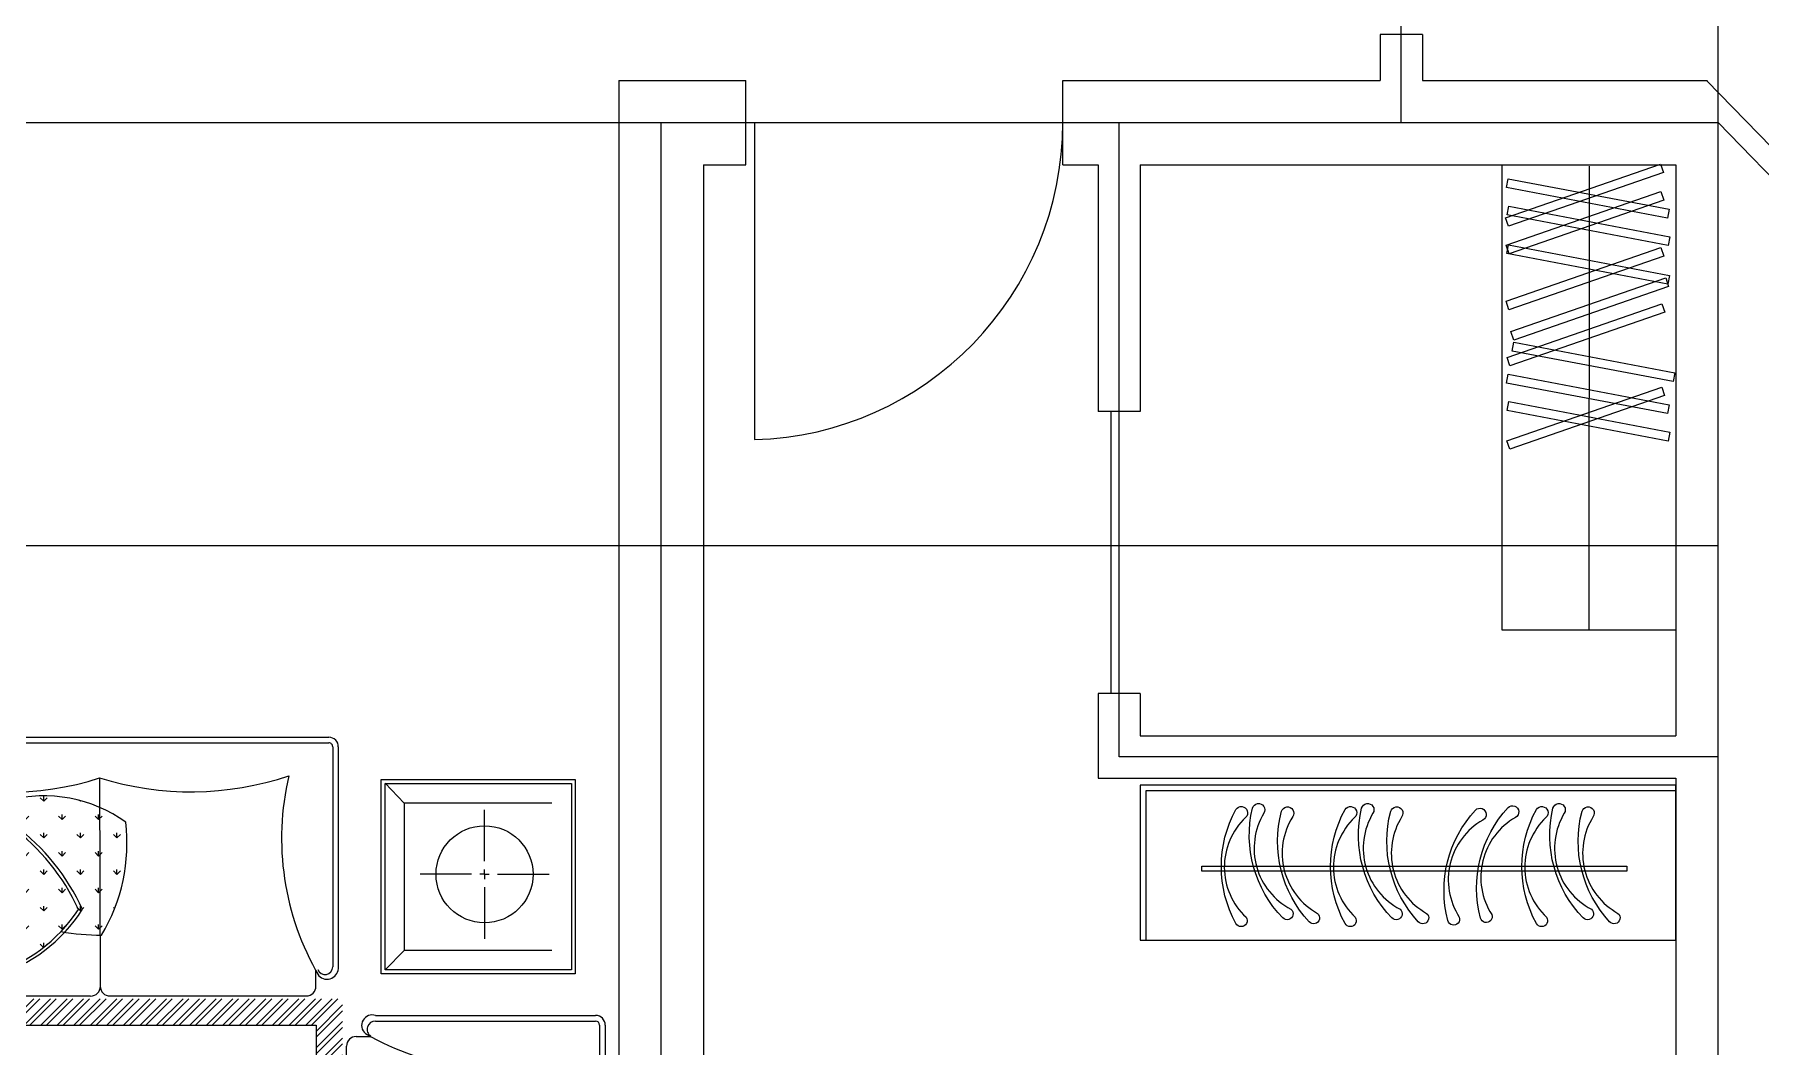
# Model space of a CAD drawing. Header units: millimetres. Extents: x 1488 to 36024, y 746 to 26342.
# Drawn here: x 21178 to 26076, y 11514 to 14385 of the extents above; entities that cross this region are included whole.
import ezdxf

# ---------------------------------------------------------------- set-up
doc = ezdxf.new("R2010")
doc.units = ezdxf.units.MM
for name, color, linetype in [('DOTE', 1, 'Continuous'), ('WALL', 255, 'Continuous'), ('WINDOW', 2, 'Continuous'), ('家具', 3, 'Continuous'), ('细线', 8, 'Continuous')]:
    doc.layers.add(name, color=color, linetype=linetype)
doc.styles.get("Standard").update_dxf_attribs({"font": 'arial.ttf'})
pattern_1 = [(90, (-52899.64257285737, 941.1717215386489), (-51.92992199692976, 51.92992199672396), [13.77000000002226, -90.08984406686565]), (44.99999999988647, (-52899.64257285737, 941.1717215386489), (-51.92992201062981, 51.92992201042401), [13.77000000004955, -59.67000000021471]), (135.0000000001135, (-52899.64257285737, 941.1717215386489), (-51.92992201062982, -51.92992201042401), [13.77000000004955, -59.67000000021473])]
pattern_2 = [(7.016477563892661e-15, (445.9188489667686, 55192.58192295654), (51.92992199672396, 51.92992199672397), [13.77000000002226, -90.08984406686565]), (315, (445.9188489667686, 55192.58192295654), (51.92992201042401, 51.92992201042401), [13.77000000002227, -59.67000000009649]), (45.00000000000001, (445.9188489667686, 55192.58192295654), (-51.92992201042401, 51.92992201042401), [13.77000000002227, -59.67000000009649])]

# ---------------------------------------------------------------- blocks, each defined once
blk = doc.blocks.new('A$C7324216F')
at = {"layer": '细线'}
h = blk.add_hatch(dxfattribs=at)
h.set_pattern_fill('GRASS', color=256, scale=100, style=0)
h.set_pattern_definition(pattern_1)
edge = h.paths.add_edge_path()
edge.add_ellipse((471.7108182287666, 2602.73426711289), major_axis=(-321.3300033756322, 321.3300033756321), ratio=0.9999999999998807, start_angle=181.4404374847437, end_angle=191.5591406350085, ccw=False)
edge.add_ellipse((921.9875649836504, 3004.463132731606), major_axis=(-512.6826934297511, 512.6826934297511), ratio=0.9999999999999115, start_angle=125.3954880518888, end_angle=134.5578116692424)
edge.add_ellipse((477.3794005717973, 2541.22069886787), major_axis=(-511.135565269594, 0.7948554427105564), ratio=0.9999999999960272, start_angle=149.2819010924215, end_angle=186.7456533074414)
edge.add_ellipse((752.6956356361516, 2274.288939870272), major_axis=(-400.4898288061915, 0.2059626299758775), ratio=0.999999999996036, start_angle=234.5630872560467, end_angle=284.424053977378)
edge.add_ellipse((1042.102581127128, 2427.238511523941), major_axis=(321.3300033756821, 321.3300033756819), ratio=0.9999999999998865, start_angle=103.8646927889376, end_angle=116.6741629475103)
edge.add_ellipse((788.9673384379021, 2158.665687317185), major_axis=(317.0701887530682, 317.0701887530683), ratio=0.999999999998826, start_angle=61.78629333884322, end_angle=68.42283418042467, ccw=False)
edge.add_ellipse((301.0570645843873, 2101.200675177479), major_axis=(604.4754282815757, 2.234563523631799), ratio=0.9999999999960292, start_angle=24.333512293632907, end_angle=53.423505346641775, ccw=False)
h = blk.add_hatch(dxfattribs=at)
h.set_pattern_fill('GRASS', color=256, scale=100, style=0)
h.set_pattern_definition(pattern_1)
edge = h.paths.add_edge_path()
edge.add_ellipse((788.9673384379021, 2158.665687317192), major_axis=(-448.4038744976851, 0.9871815778326273), ratio=0.9999999999960525, start_angle=286.91243240636635, end_angle=326.9362279326293, ccw=False)
edge.add_ellipse((301.0570645843873, 2101.200675177472), major_axis=(-604.4781830457016, 1.289531741680572), ratio=0.99999999999605, start_angle=204.6675453144366, end_angle=233.7575383674435, ccw=False)
edge.add_ellipse((471.7108182287957, 2602.734267112904), major_axis=(-454.4239736200352, 2.189597898140607), ratio=0.9999999999960449, start_angle=106.9867401056718, end_angle=146.8352126618978, ccw=False)
edge.add_ellipse((733.3358041104402, 2465.430847558386), major_axis=(-325.4461105410787, 0.4714546131135099), ratio=0.9999999999960455, start_angle=10.940105118932081, end_angle=66.35484171928022, ccw=False)
at = {"layer": '细线', "linetype": 'ByBlock'}
h = blk.add_hatch(dxfattribs=at)
h.set_pattern_fill('STEEL', color=256, scale=7, style=0)
h.set_pattern_definition([(45.00000000005572, (-150089.7274087323, 10393.1011645252), (-23.51031052490049, 23.51031052494624), []), (45.00000000005572, (-150089.7274087323, 10409.72546452519), (-23.51031052490049, 23.51031052494624), [])])
h.paths.add_polyline_path([(3.481649400782771e-05, 2099.027526469803), (1600.012065539475, 2099.027526469803), (1600.012065539475, -4.230468402965926e-05), (3.481649400782771e-05, -4.230468402965926e-05)])
h.paths.add_polyline_path([(74.80003481627864, 2024.227526469844), (1525.212065539632, 2024.227526469844), (1525.212065539603, 74.7999576952825), (74.80003481630774, 74.79995769527522)], flags=16)
at = {"layer": '细线'}
h = blk.add_hatch(dxfattribs=at)
h.set_pattern_fill('GRASS', color=256, scale=100, style=0)
h.set_pattern_definition(pattern_2)
edge = h.paths.add_edge_path()
edge.add_ellipse((1605.947802605591, 1991.882285725649), major_axis=(427.4315949175081, 427.4315949175081), ratio=0.9999999999999911, start_angle=249.5453165618741, end_angle=278.6353096148815)
edge.add_ellipse((1663.412814745319, 1503.972011874041), major_axis=(317.0701887519666, 317.0701887519665), ratio=0.9999999999999957, start_angle=331.7862933387539, end_angle=371.8100888650194)
edge.add_ellipse((1970.177974986513, 1559.603546201291), major_axis=(230.1253931391862, 230.1253931391862), ratio=0.9999999999999976, start_angle=55.8571041556616, end_angle=111.2718407560141)
edge.add_ellipse((2107.481394541031, 1821.228532081903), major_axis=(-321.3300033749979, 321.3300033749979), ratio=0.9999999999999918, start_angle=61.71066807867549, end_angle=101.5591406348995)
h = blk.add_hatch(dxfattribs=at)
h.set_pattern_fill('GRASS', color=256, scale=100, style=0)
h.set_pattern_definition(pattern_2)
edge = h.paths.add_edge_path()
edge.add_ellipse((2107.481394541031, 1821.228532081903), major_axis=(321.3300033749971, 321.330003374997), ratio=0.9999999999999939, start_angle=181.440437484623, end_angle=191.5591406349002)
edge.add_ellipse((1605.947802605591, 1991.882285725649), major_axis=(427.4315949175209, 427.4315949175208), ratio=0.9999999999999609, start_angle=249.5453165618749, end_angle=278.6353096148816)
edge.add_ellipse((1663.412814745319, 1503.972011874041), major_axis=(317.0701887513785, 317.0701887513785), ratio=0.9999999999957647, start_angle=330.4475378215309, end_angle=331.78629333865297, ccw=False)
edge.add_ellipse((1663.412814745319, 1503.972011874041), major_axis=(317.0701887519537, 317.0701887519537), ratio=0.9999999999998694, start_angle=331.7862933387509, end_angle=338.4228341803185)
edge.add_ellipse((1931.985638952046, 1250.83676918584), major_axis=(-321.330003375051, 321.330003375051), ratio=0.9999999999998507, start_angle=283.8646927888325, end_angle=296.67416294743816, ccw=False)
edge.add_ellipse((1779.03606729837, 1540.243714675675), major_axis=(-283.1891111929821, 283.1891111929821), ratio=0.9999999999999899, start_angle=189.5336213681623, end_angle=239.3945880894922, ccw=False)
edge.add_ellipse((2045.967826295982, 1815.559949738923), major_axis=(361.4278613199103, 361.4278613199103), ratio=0.9999999999999902, start_angle=194.1928017837962, end_angle=231.6565539988147, ccw=False)
edge.add_ellipse((2509.210260159733, 1370.951785328853), major_axis=(512.6826934287537, 512.6826934287537), ratio=0.999999999999946, start_angle=125.39548805192621, end_angle=134.5578116692461, ccw=False)
at = {"layer": '家具', "linetype": 'ByBlock'}
for p, q in [((268.7588254379116, 2841.13690665353), (1561.629632598215, 2841.13690665353)), ((241.2188254379034, 2189.356906653531), (241.2188254379034, 2813.596906653522)), ((257.2188254379034, 2189.356906653531), (257.2188254379034, 2813.596906653522)), ((268.7588254379116, 2825.13690665353), (1561.629632598215, 2825.13690665353)), ((1572.196824598348, 2813.596906653522), (1572.196824598348, 2189.356906653531)), ((1588.196824598348, 2813.596906653522), (1588.196824598348, 2189.356906653531)), ((910.8787350915263, 2725.701180152424), (912.8276254379198, 2131.199357315116)), ((910.8787350914972, 2725.701180152424), (912.8276254378907, 2131.199357315116)), ((1709.904085956736, 2170.032482856044), (1709.893631561707, 2720.832482755857)), ((1709.90060111431, 2720.839452440738), (2260.700601114298, 2720.839452440738)), ((1720.909840520053, 2709.823452442481), (2249.684670812207, 2709.823452442481)), ((1720.919876870601, 2181.048622246544), (1720.909840520053, 2709.823452442481)), ((2260.700601114298, 2720.839452440738), (2260.704085912661, 2170.03945245274)), ((300.8888254379162, 2134.276906653515), (300.8888254379162, 2175.309136230473)), ((1524.733095766267, 2134.836300473722), (1524.464075710555, 2179.320249235901)), ((2260.704085912661, 2170.03945245274), (1709.904085956736, 2170.032482856044)), ((2249.688016218297, 2181.055313060733), (1720.919876870601, 2181.048622246544)), ((885.2876922196483, 2106.736906653536), (328.4288254378953, 2106.736906653536)), ((940.5273501777738, 2106.917992786479), (1497.374248482334, 2107.116331583155)), ((1694.104034081643, 2051.72052487254), (2318.344034081634, 2051.72052487254)), ((1694.104034081643, 2035.72052487254), (2318.344034081634, 2035.72052487254)), ((2329.884034081642, 2024.180524872561), (2329.884034081642, 151.4605248725602)), ((2345.884034081642, 2024.180524872561), (2345.884034081642, 151.4605248725602)), ((1611.484034081648, 1407.651658090825), (1611.484034081648, 1964.510524872549)), ((1639.024034081656, 1992.050524872557), (1680.056263658586, 1992.050524872557)), ((2230.448307580536, 1382.060615218947), (1635.946484743228, 1380.111724872553)), ((1611.484034081648, 1352.57177093899), (1611.484034081648, 819.0192535533752)), ((2224.605756327877, 795.7129248725578), (1635.645399052668, 795.7129248725578)), ((1611.484034081648, 211.1305248725439), (1611.484034081648, 771.2519000175853)), ((1675.152453312232, 183.5905248725503), (1638.810389739043, 183.5905248725503)), ((2318.344034081634, 123.9205248725521), (1694.104034081643, 123.9205248725521)), ((2318.344034081634, 139.9205248725521), (1695.956598611043, 139.9205248725521))]:
    blk.add_line(p, q, dxfattribs=at)
for centre, radius, start, end in [((268.7588254379116, 2813.596906653522), 27.54, 90, 180), ((1561.484965766071, 2814.412976483178), 26.72432173587262, 358.2501098704399, 89.68983911054302), ((268.7588254379116, 2813.596906653522), 11.54, 90, 180), ((1561.484965766071, 2814.412976483178), 10.72432173587262, 358.2501098704399, 89.68983911054302), ((-374.8717693405742, 2545.578451789192), 770.5528842978131, 330.0057451631634, 13.72029722213105), ((646.3496342272447, 3554.242676692684), 869.7451676745413, 251.730339516814, 287.7067640529656), ((1169.96997479584, 3555.959204023125), 869.7451676745413, 252.6688875841532, 288.645312121073), ((2197.782545711601, 2554.012103237506), 770.5528842978131, 166.6553544152243, 210.369906474261), ((269.5927211768467, 2179.709939759752), 29.96901616093359, 161.2222521487333, 319.8068006180435), ((276.1499334571308, 2184.877225176551), 19.4539044145657, 166.6869381659484, 355.2076039455606), ((1550.576478509018, 2189.607815052037), 21.66030833432855, 200.1738450693072, 359.3917624439852), ((1556.239527129324, 2186.780376319311), 32.26419967679741, 223.8331636687898, 5.202290407809478), ((328.4288254378953, 2134.276906653515), 27.54, 180, 270), ((885.4601211661247, 2134.276906653515), 27.54, 270, 360), ((940.1743641339599, 2134.456270375933), 27.54, 180.3756516374268, 270.3756516372183), ((1497.193687679002, 2134.655739670419), 27.54, 270.3756516372183, 0.3756516374267762), ((1684.457067187865, 2023.346629133597), 29.96901616093359, 71.2222521487683, 229.8068006177432), ((1693.169474567654, 2012.482931112583), 23.25637902251199, 87.69694423391864, 237.0482310529675), ((2318.344034081634, 2024.180524872561), 27.54, 0, 90), ((2318.344034081634, 2024.180524872561), 11.54, 0, 90), ((1639.024034081656, 1964.510524872549), 27.54, 90, 180), ((2050.325579217304, 2667.811119651018), 770.5528842978131, 240.0057451629356, 283.7202972221559), ((3058.989804120811, 1646.589716083199), 869.7451676745413, 161.7303395165812, 197.7067640534187), ((1638.851377980249, 1352.571724872545), 27.54, 90, 180), ((1639.024034081656, 1407.479229144348), 27.54, 180, 270), ((3140.458042586095, 1079.790040737196), 958.8979184472082, 161.6254780843315, 197.2327336710133), ((1638.722948392347, 823.0804291443383), 27.54, 180, 270), ((1638.851377980249, 768.1729248725496), 27.54, 90, 180), ((3065.858846521169, 543.0644570306795), 869.7451676745413, 163.0065174101912, 198.9829419468933), ((2054.778190773086, -486.9585389229287), 770.5528842978131, 75.82961480977063, 119.5441668694074), ((1639.024034081656, 211.1305248725439), 27.54, 180, 270), ((1701.045501345903, 159.0371376955627), 35.79609565219706, 137.1009311716867, 258.8185421847783), ((1708.809063015757, 166.9008803644138), 29.91785668190607, 125.815639163709, 244.3355708754693), ((1695.956598611043, 140.3205248725462), 0.4, 254.7894196091105, 270)]:
    blk.add_arc(centre, radius, start, end, dxfattribs=at)
at = {"layer": '细线', "linetype": 'ByBlock'}
for p, q in [((1775.373551012588, 2653.751706931133), (1721.367094000179, 2710.92229989055)), ((1775.990885969182, 2654.7434524413), (2194.60501928964, 2654.7434524413)), ((1775.998831427878, 2236.129319197007), (1775.990885969182, 2654.7434524413)), ((2003.244805034006, 2489.103497891778), (2003.244805034006, 2635.354834152418)), ((1966.414193699999, 2452.272886557799), (1820.162857439416, 2452.272886557799)), ((2003.244805034006, 2452.272886557799), (1989.809146777541, 2452.272886557799)), ((2003.244805034006, 2452.272886557799), (2003.244805034006, 2465.708544814293)), ((2003.244805034006, 2452.272886557799), (2003.244805034006, 2438.837228301334)), ((2003.244805034006, 2452.272886557799), (2016.680463290442, 2452.272886557799)), ((2040.075416367985, 2452.272886557799), (2186.326752628567, 2452.272886557799)), ((2003.244805034006, 2415.442275223835), (2003.244805034006, 2269.190938963209)), ((1775.373551012588, 2236.298509289281), (1721.367094000179, 2181.2852971961)), ((2194.607667742461, 2236.13461610067), (1775.998831427878, 2236.129319197007))]:
    blk.add_line(p, q, dxfattribs=at)
at = {"layer": '细线'}
for p, q in [((74.80003481627864, 2024.227526469829), (1525.212065539632, 2024.227526469829)), ((74.80003481630774, 74.79995769527522), (74.80003481627864, 2024.227526469829)), ((1525.212065539632, 2024.227526469829), (1525.212065539603, 74.79995769527522)), ((299.2000348156907, 1799.827526469951), (1300.812065540162, 1799.827526469951)), ((299.2000348157489, 299.199957695153), (299.2000348156907, 1799.827526469951)), ((571.684583488608, 1764.549300683579), (986.8556052344102, 1764.549300683579)), ((1300.812065540162, 1799.827526469951), (1300.812065540162, 299.199957695153)), ((584.0362087913854, 1479.593826506058), (959.185825546785, 1718.724278133308)), ((601.3590026725033, 1719.669300683603), (958.738289011224, 1719.669300683603)), ((574.4576504769975, 1249.615267222693), (973.7970574026294, 1504.164941447616)), ((573.493636002986, 1209.770348329799), (975.8550201897633, 1466.246312106905)), ((571.6914012024536, 1032.120042476719), (982.9722390837742, 1294.281505838477)), ((571.6975127036458, 1056.546298433841), (982.1991183188111, 1318.211058199468)), ((577.1808131266916, 750.6900134730713), (986.7982901352698, 1011.79120589505)), ((579.2968190660649, 699.1233008523741), (986.4263137442067, 958.6385864474614)), ((593.3275116163022, 463.841747038332), (980.1075407713543, 710.3857362130693)), ((958.738289011224, 365.1220602953435), (601.3590026725033, 365.1220602953435)), ((1300.812065540162, 299.199957695153), (299.2000348157489, 299.199957695153)), ((986.8556052344102, 320.242060295368), (571.684583488608, 320.242060295368)), ((1525.212065539603, 74.79995769527522), (74.80003481630774, 74.79995769527522))]:
    blk.add_line(p, q, dxfattribs=at)
at = {"layer": '细线', "linetype": 'ByBlock'}
blk.add_circle((2003.244805034006, 2452.272886557799), 137.7, dxfattribs=at)
at = {"layer": '细线'}
for centre, major_axis, ratio, start_param, end_param in [((1042.102581127128, 2427.238511523919), (-321.330003375622, 321.3300033756221), 0.9999999999997851, 0.241984538944483, 0.465551968647596), ((752.6956356361516, 2274.288939870272), (400.4892337559791, 0.7204466383450606), 0.9999999999960589, 0.9499923314815057, 1.820230368996054), ((477.3794005717973, 2541.220698867855), (511.1361603143459, 0.1532897377236334), 0.9999999999960554, -0.5379869421846348, 0.1158788841187446), ((788.9673384379021, 2158.665687317192), (448.4040109412071, 0.9231272133041808), 0.9999999999960278, 1.838348030754026, 2.560260733485242), ((301.0570645843873, 2101.200675177472), (-604.4785262372297, 1.117134014837755), 0.9999999999960497, 3.571837336886219, 4.079553495043469), ((669.6298248925486, 2590.517969103104), (-0.2596496100559362, 0.2596496100559362), 0.9999999999901588, -1.422430289716801, -0.5157877670739157), ((310.2963659696288, 2104.893415548588), (604.4711248911407, 3.1930930409572), 0.999999999996029, 0.4166014994798939, 0.9284817920744142), ((733.3358041104402, 2465.430847558386), (325.4464483788789, 0.04871695312392162), 0.9999999999960377, 3.330935175652792, 4.33360630137953), ((471.7108182287957, 2602.734267112904), (-454.4241358615859, 2.155663709596886), 0.9999999999960447, 1.867196195660469, 2.562683243657212), ((479.1022593369889, 2597.194822452195), (-454.4255398940078, 1.83598246742658), 0.999999999996041, 1.874567480246658, 2.575886313322091), ((861.439631737263, 2352.265286053054), (0.2596496100537247, 0.2596496100537246), 0.9999999999952506, 4.928040598209054, 5.91967105164522), ((921.9875649836504, 3004.463132731598), (-512.6826934298032, 512.6826934298032), 0.9999999999999023, 2.188564133650647, 2.348476847906738), ((613.1700551085414, 2163.376692044305), (-0.2596496100576384, 0.2596496100576384), 0.9999999999931103, 1.977561503861594, 2.655925438346602), ((1970.177974986513, 1559.603546201291), (-230.125393139185, 230.125393139185), 0.9999999999999951, -0.5959059486492086, 0.4067651770775318), ((1663.412814745319, 1503.972011874041), (-317.0701887519702, 317.0701887519702), 0.999999999999988, 4.196601213301129, 4.918513916032348), ((2230.31102444178, 1042.395680489473), (-0.07446563041936723, 1809.018384719765), 0.9999999999980509, 1.160114953369129, 1.981395373107788), ((-470.1778211952005, 1042.395680489473), (-0.02199795994085975, 1626.177190965691), 0.9999999999980448, 4.252227668638287, 5.172523237318048), ((8315.39348162619, 1042.395680489481), (0.2567117150799602, 7743.708893897252), 0.9999999999980898, 1.48325644568873, 1.658402509906601), ((-7184.090306416398, 1042.395680489473), (-0.0985749812188309, 8170.945911072285), 0.9999999999980311, 4.629393677711398, 4.795360154889154), ((1668.123819472432, 1679.769295202732), (-0.2596496100489784, 0.2596496100489785), 0.9999999999873084, 0.4067651770830183, 1.085129111553249), ((2101.941949880322, 1813.837090973731), (321.3300033749971, 321.330003374997), 0.9999999999999761, 2.655925438337637, 3.357244271413062), ((2107.481394541031, 1821.228532081903), (-321.3300033750097, 321.3300033750097), 0.9999999999999567, 1.077054341578273, 1.772541389574958), ((1931.985638952046, 1250.83676918584), (-321.3300033750513, 321.3300033750514), 0.9999999999998497, -1.328811787852255, -1.105244358148626), ((1605.947802605591, 1991.882285725649), (-427.4315949175055, 427.4315949175055), 0.9999999999999802, 2.784591080141338, 3.292307238298611), ((1609.640542976722, 1982.642984340437), (427.4315949175049, 427.4315949175049), 0.9999999999999987, 4.348874724856176, 4.860755017450677), ((2095.265096531239, 1623.309525418943), (-0.2596496100496605, 0.2596496100496606), 0.9999999999859637, 3.289958690665486, 4.196601213314108), ((1779.03606729837, 1540.243714675675), (-283.189111192984, 283.1891111929841), 0.9999999999999853, 3.307985736102705, 4.178223773617243), ((2509.210260159733, 1370.951785328853), (512.6826934287293, 512.6826934287292), 0.9999999999999617, 2.188564133651329, 2.348476847906798), ((1857.012413481181, 1431.499718574971), (-0.2596496100537247, 0.2596496100537247), 0.9999999999952504, 1.786447944619261, 2.778078398055426), ((2045.967826295982, 1815.559949738923), (361.4278613199102, 361.4278613199101), 0.9999999999999899, 3.389303774799961, 4.043169601103352)]:
    blk.add_ellipse(centre, major_axis=major_axis, ratio=ratio, start_param=start_param, end_param=end_param, dxfattribs=at)
blk = doc.blocks.new('_C38OMK')
at = {"layer": '家具'}
for points in [[(0, -550), (1900, -550), (1900, 0), (0, 0)], [(20, -550), (1899.999999999971, -550), (1899.999999999971, -20), (20, -20)], [(218.3755140118883, -304.6113529574941), (218.3755140118883, -287.4469606620696), (1726.220177310286, -287.4469606620696), (1726.220177310286, -304.6113529574941)]]:
    blk.add_lwpolyline(points, close=True, dxfattribs=at)
for points in [[(339.2019368937472, -86.26157252316625, -1.154429020970863), (373.2051433425804, -114.2817819290649, 0.4303141105159513), (375.2054477040656, -468.5342372297382, -1.061248188365816), (339.2019368938054, -490.5497553750247, -0.2560255798069237)], [(397.9006059241947, -81.0994896836346, -1.154429020970863), (438.1279679566214, -99.07473732771905, 0.4303141105159511), (534.2079065266298, -440.0548668198753, -1.061248188365817), (505.3504447977466, -470.8474427503606, -0.2560255798069238)], [(500.9576112748182, -92.6056941293391, -1.154429020970863), (540.7386774633196, -111.5481585113193, 0.4303141105159512), (628.5475684182893, -454.7513082249425, -1.061248188365817), (598.9541499031766, -484.8372752272262, -0.2560255798069237)], [(726.3825469480653, -86.26157252316625, -1.154429020970863), (760.3857533968985, -114.2817819290649, 0.4303141105159513), (762.3860577584128, -468.5342372297382, -1.061248188365816), (726.3825469481235, -490.5497553750247, -0.2560255798069237)], [(785.0812159785128, -81.0994896836346, -1.154429020970863), (825.3085780109395, -99.07473732771905, 0.4303141105159511), (921.3885165809479, -440.0548668198753, -1.061248188365817), (892.5310548520647, -470.8474427503606, -0.2560255798069238)], [(888.1382213291363, -92.6056941293391, -1.154429020970863), (927.9192875176377, -111.5481585113193, 0.4303141105159512), (1015.728178472607, -454.7513082249425, -1.061248188365817), (986.1347599574947, -484.8372752272262, -0.2560255798069237)], [(1189.089214425563, -88.20251363490024, -1.154429020970863), (1215.28519778818, -123.6301954617084, 0.4303141105159511), (1131.345081574225, -467.8000084815176, -1.061248188365817), (1091.078397734906, -480.4305271746343, -0.2560255798069237)], [(1304.749870970903, -79.06579818108003, -1.154429020970863), (1330.94585433352, -114.4934800078845, 0.4303141105159511), (1247.005738119566, -458.6632930276901, -1.061248188365817), (1206.739054280246, -471.2938117208032, -0.2560255798069237)], [(1405.12831905816, -86.26157252316625, -1.154429020970863), (1439.131525506964, -114.2817819290649, 0.4303141105159513), (1441.131829868478, -468.5342372297382, -1.061248188365816), (1405.128319058218, -490.5497553750247, -0.2560255798069237)], [(1463.826988088578, -81.0994896836346, -1.154429020970863), (1504.054350121005, -99.07473732771905, 0.4303141105159511), (1600.134288691013, -440.0548668198753, -1.061248188365817), (1571.276826962159, -470.8474427503606, -0.2560255798069238)], [(1566.883993439231, -92.6056941293391, -1.154429020970863), (1606.665059627703, -111.5481585113193, 0.4303141105159512), (1694.473950582673, -454.7513082249425, -1.061248188365817), (1664.880532067589, -484.8372752272262, -0.2560255798069237)]]:
    blk.add_lwpolyline(points, format="xyb", close=True, dxfattribs=at)
at = {"width": 0.667, "flags": 9}
for tag in ['YSIZE', 'XSIZE']:
    blk.add_attdef(tag, (0, 0), '', height=0.5, dxfattribs=at)
blk = doc.blocks.new('M_A2ZXL')
blk.add_line((-0.471674735232727, 0), (-0.471674735232727, -0.9995987591916273))
blk.add_arc((-0.5000000000003999, 0), 1.0000000000008, 271.6231352199475, 360)
blk = doc.blocks.new('M_A12RWT')
blk.add_line((-0.4999999999997499, 0.02857142857141428), (0.4999999999997498, 0.02857142857141428))

msp = doc.modelspace()

# ---------------------------------------------------------------- linework, layer by layer
at = {"color": 116}
msp.add_line((25589.8338201509, 12695.49607738617), (25591.17225871485, 14012.34203399625), dxfattribs=at)
msp.add_line((22701.81444078086, 12260.08025405178), (22701.81778618696, 11731.31211467003))
at = {"color": 3}
msp.add_lwpolyline([(25836.41593358694, 14015.49607738617), (25836.41593358691, 12695.49607738617), (25343.25170671485, 12695.49607738617), (25343.25170671485, 14015.49607738617)], close=True, dxfattribs=at)
at = {"color": 116}
for points in [[(25792.4184267634, 14017.53274185746), (25800.72331771705, 13993.54941104769), (25361.33729859752, 13841.39986166751), (25353.03240764388, 13865.38319247728)], [(25817.37991182753, 13889.44856278959), (25812.64691582869, 13864.51324407582), (25355.82002585136, 13951.22398025039), (25360.5530218502, 13976.15929896417)], [(25793.98016101063, 13939.70103796735), (25802.28505196427, 13915.71770715757), (25362.89903284475, 13763.56815777742), (25354.5941418911, 13787.5514885872)], [(25818.94164607475, 13811.61685889951), (25814.20865007591, 13786.68154018573), (25357.38176009859, 13873.39227636028), (25362.11475609743, 13898.32759507408)], [(25793.72597770252, 13780.77796655731), (25802.03086865617, 13756.79463574753), (25362.64484953664, 13604.64508636735), (25354.339958583, 13628.62841717713)], [(25818.58846873737, 13701.99700628023), (25813.85547273853, 13677.06168756646), (25357.0285827612, 13763.772423741), (25361.76157876004, 13788.70774245481)], [(25807.37908894152, 13694.61910392618), (25815.68397989516, 13670.63577311643), (25376.29796077564, 13518.48622373626), (25367.99306982199, 13542.46955454603)], [(25796.45809688788, 13621.38787062772), (25804.76298784152, 13597.40453981795), (25365.376968722, 13445.2549904378), (25357.07207776835, 13469.23832124757)], [(25833.22670521528, 13425.45210747616), (25828.49370921647, 13400.51678876238), (25371.66681923914, 13487.22752493693), (25376.39981523796, 13512.16284365073)], [(25817.37991182753, 13334.80454955326), (25812.64691582869, 13309.86923083948), (25355.82002585136, 13396.57996701406), (25360.5530218502, 13421.51528572783)], [(25796.05960901063, 13385.05702473101), (25804.36449996428, 13361.07369392127), (25364.97848084475, 13208.92414454109), (25356.67358989111, 13232.90747535086)], [(25818.94164607475, 13256.97284566317), (25814.20865007591, 13232.0375269494), (25357.38176009859, 13318.74826312397), (25362.11475609743, 13343.68358183775)]]:
    msp.add_lwpolyline(points, close=True, dxfattribs=at)
at = {"layer": 'DOTE'}
for p, q in [((25956.41593358694, 8135.496077386169), (25956.41593358694, 19535.49607738617)), ((25057.11549685973, 14135.49607738617), (25057.11549685973, 15635.49607738617)), ((11556.41593358694, 14135.49607738617), (25956.41593358694, 14135.49607738617)), ((22956.41593358694, 8135.496077386169), (22956.41593358694, 14135.49607738617)), ((24256.41593358694, 12335.49607738617), (24256.41593358694, 14135.49607738617)), ((25956.41593358694, 14135.49607738617), (30040.45518902886, 9935.49607738617)), ((11556.41593358694, 12935.49607738617), (25956.41593358697, 12935.49607738617)), ((25956.41593358694, 12335.49607738617), (24256.41593358694, 12335.49607738617))]:
    msp.add_line(p, q, dxfattribs=at)
at = {"layer": 'WALL'}
for p, q in [((25117.1154968597, 14385.49607738617), (24997.11549685973, 14385.49607738617)), ((24997.1154968597, 14385.49607738617), (24997.11549685973, 14255.49607738617)), ((25117.1154968597, 14385.49607738617), (25117.11549685973, 14255.49607738617)), ((22836.41593358694, 14255.49607738617), (22836.41593358694, 8255.49607738617)), ((22836.41593358694, 14255.49607738617), (23196.41593358694, 14255.49607738617)), ((23196.41593358694, 14015.49607738617), (23196.41593358694, 14255.49607738617)), ((24096.41593358694, 14015.49607738617), (24096.41593358694, 14255.49607738617)), ((24096.41593358694, 14255.49607738617), (24997.11549685973, 14255.49607738617)), ((25117.11549685973, 14255.49607738617), (25926.09215289095, 14255.49607738617)), ((25923.41872919161, 14255.49607738617), (27096.67886916687, 13048.92281016548)), ((23076.41593358694, 14015.49607738617), (23076.41593358694, 8255.49607738617)), ((23076.41593358694, 14015.49607738617), (23196.41593358694, 14015.49607738617)), ((24096.41593358694, 14015.49607738617), (24196.41593358694, 14015.49607738617)), ((24196.41593358694, 14015.49607738617), (24196.41593358694, 13315.49607738617)), ((24316.41593358694, 14015.49607738617), (25836.41593358694, 14015.49607738617)), ((24316.41593358694, 14015.49607738617), (24316.41593358694, 13315.49607738617)), ((25836.41593358694, 14015.49607738617), (25836.41593358694, 12395.49607738617)), ((24316.41593358694, 13315.49607738617), (24196.41593358694, 13315.49607738617)), ((24196.41593358694, 12515.49607738617), (24196.41593358694, 12275.49607738617)), ((24316.41593358694, 12515.49607738617), (24196.41593358694, 12515.49607738617)), ((24316.41593358694, 12515.49607738617), (24316.41593358694, 12395.49607738617)), ((24316.41593358694, 12395.49607738617), (25836.41593358694, 12395.49607738617)), ((24196.41593358694, 12275.49607738617), (25836.41593358694, 12275.49607738617)), ((25836.41593358694, 12275.49607738617), (25836.41593358694, 8255.49607738617))]:
    msp.add_line(p, q, dxfattribs=at)

# ---------------------------------------------------------------- block references
msp.add_blockref('A$C7324216F', (20452.12976996868, 9550.256801609301))
at = {"xscale": 0.8, "yscale": 0.8, "zscale": 0.8}
msp.add_blockref('_C38OMK', (24316.41593358694, 12255.35535380789), dxfattribs=at)
at = {"layer": 'WINDOW', "xscale": 900, "yscale": 900, "zscale": 900}
msp.add_blockref('M_A2ZXL', (23646.41593358694, 14135.49607738617), dxfattribs=at)
at = {"layer": 'WINDOW', "xscale": 800, "yscale": 800, "zscale": 800, "rotation": 90}
msp.add_blockref('M_A12RWT', (24256.41593358694, 12915.49607738617), dxfattribs=at)

doc.saveas('drawing.dxf')
